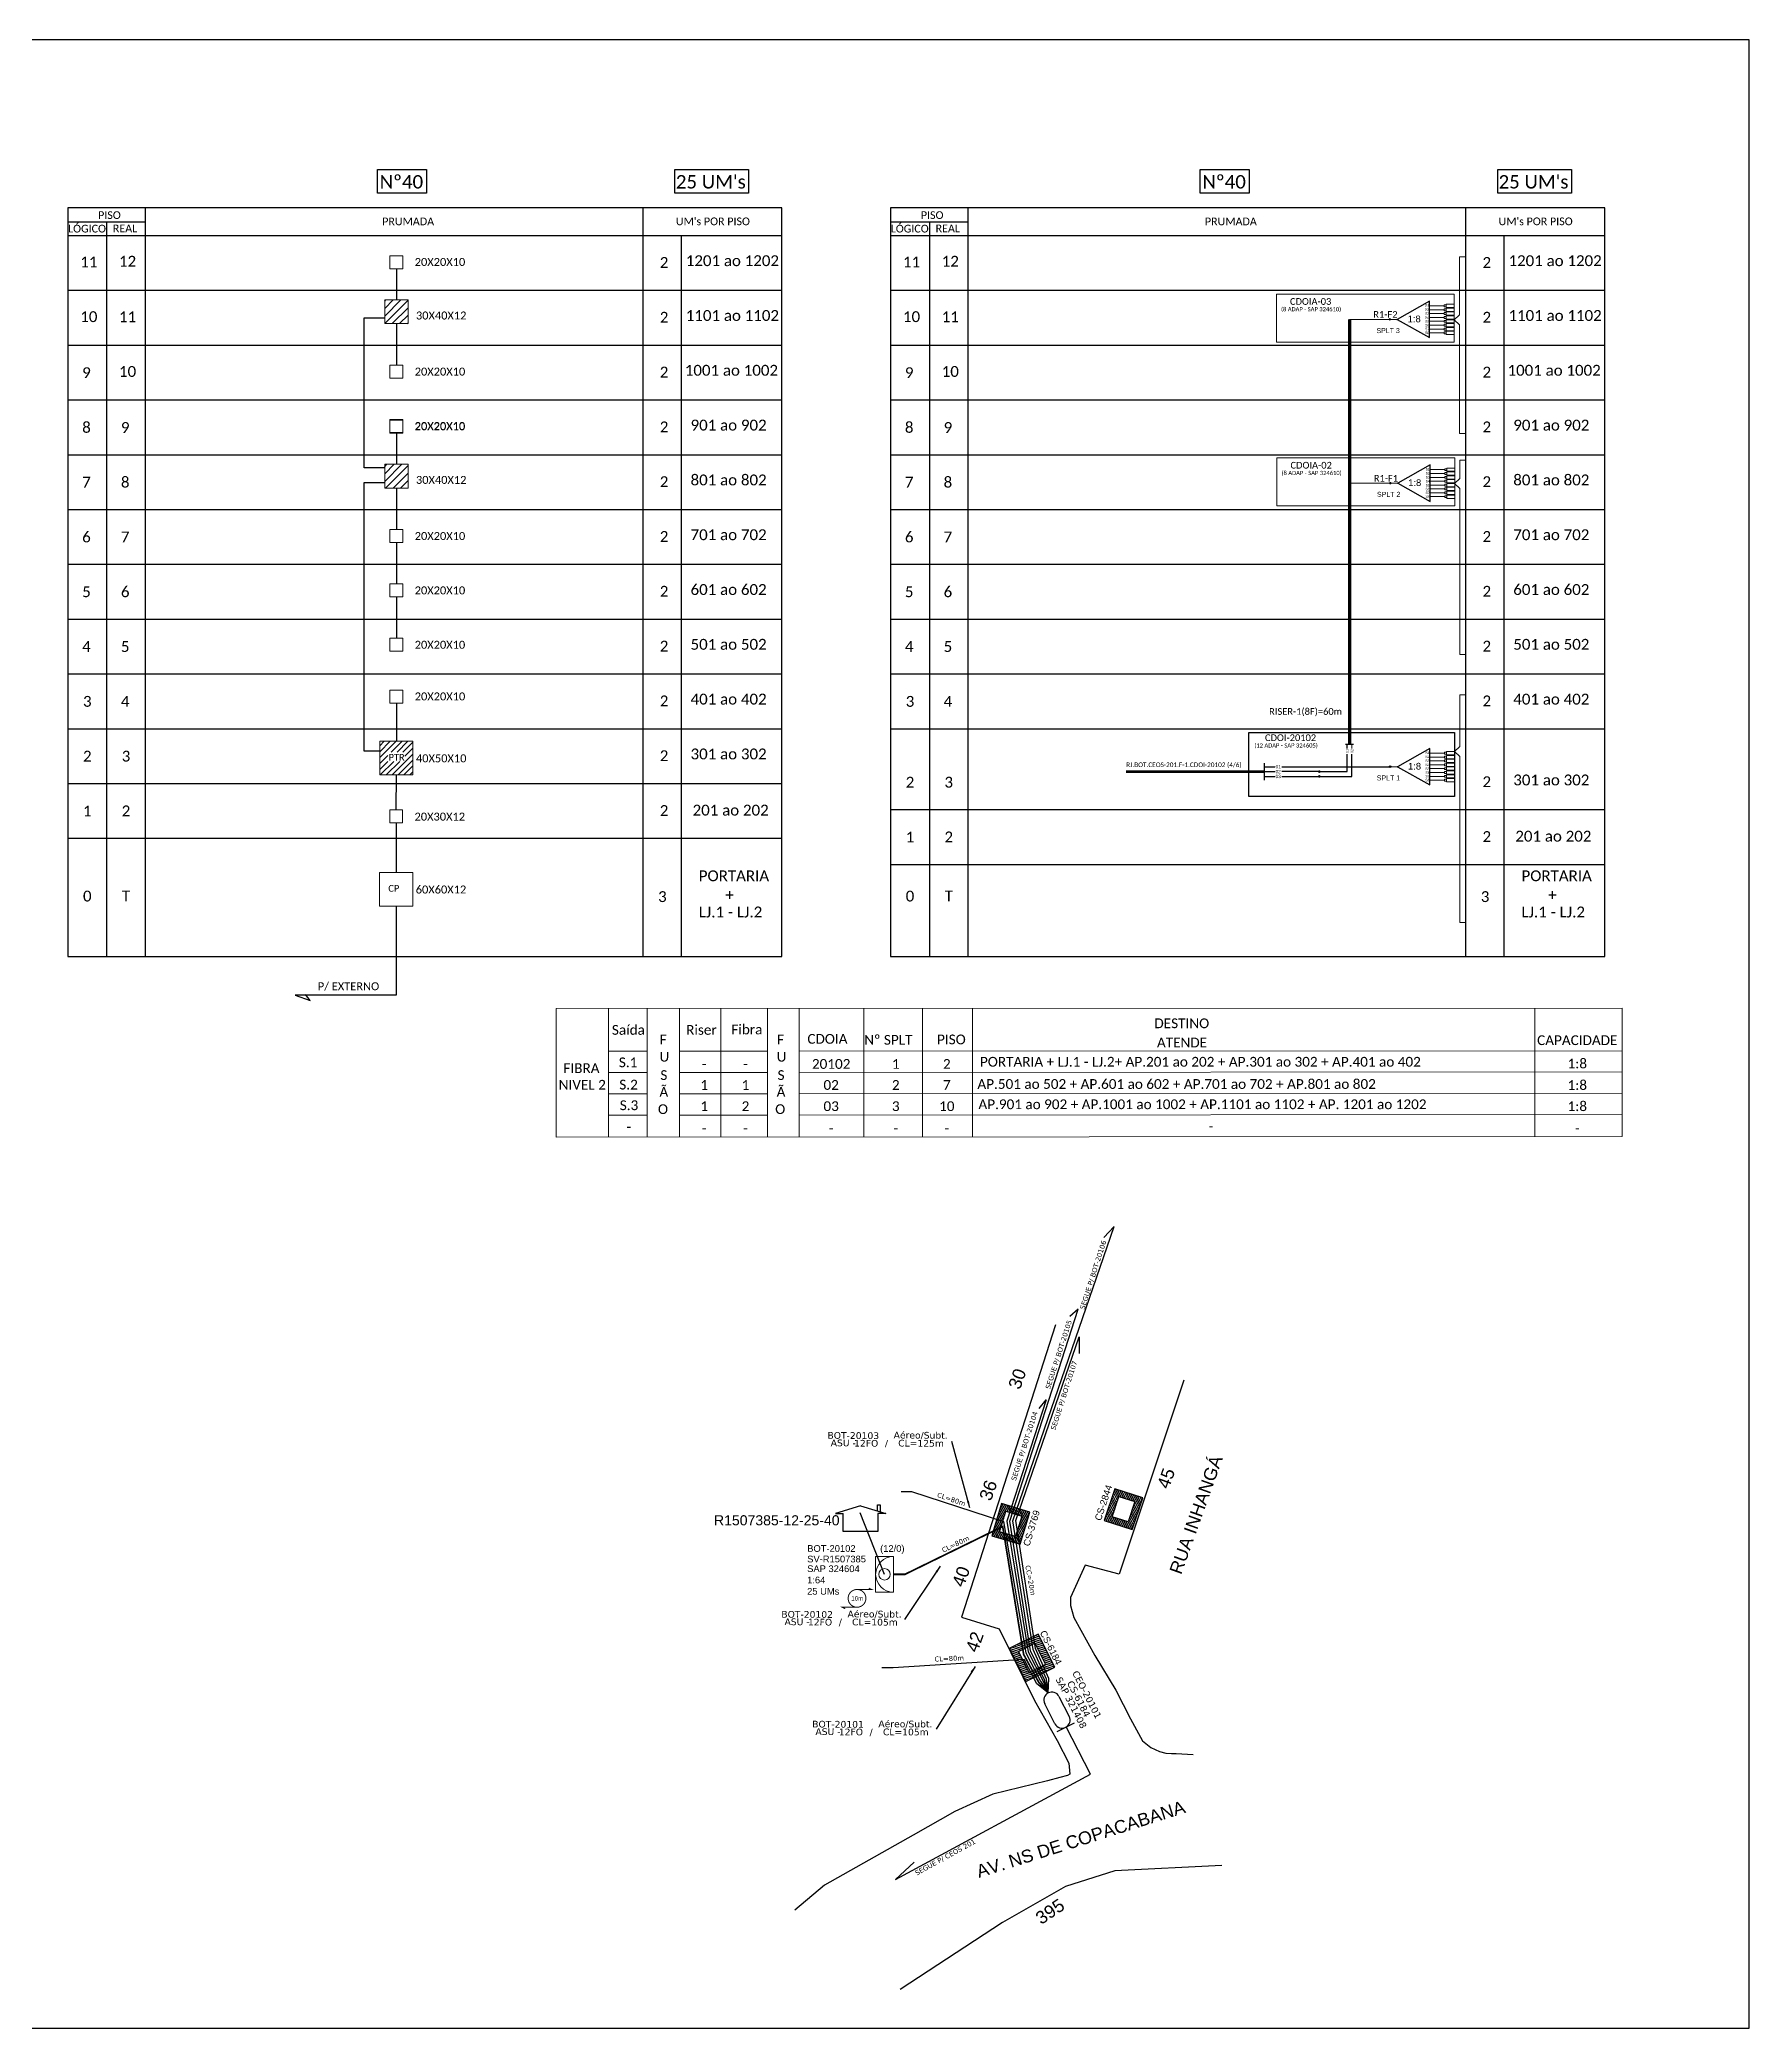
# Model space of a CAD drawing. Header units: metres. Extents: x -1286 to -445, y -500 to 94.
# Drawn here: x -956 to -445, y -500 to 94 of the extents above; entities that cross this region are included whole.
import ezdxf
from ezdxf.enums import TextEntityAlignment as Align

# ---------------------------------------------------------------- set-up
doc = ezdxf.new("R2010")
doc.units = ezdxf.units.M
for name, color, linetype, lineweight in [('(Notas)', 7, 'Continuous', 0), ("20.0-LEGENDA DOS CDO'S", 1, 'Continuous', 0), ('20.1-CDO_INTERIOR', 1, 'Continuous', 0), ('_NUMERAÇÃO_', 34, 'Continuous', 0)]:
    doc.layers.add(name, color=color, linetype=linetype, lineweight=lineweight)
for name, color, linetype in [('10.1-Caixas Subterrâneas', 5, 'Continuous'), ('20.4-CEOS', 1, 'Continuous'), ('20.5-CEO', 1, 'Continuous'), ('CAP a instalar', 1, 'Continuous'), ('DROP DE CLIENTE', 140, 'Continuous'), ('Folga', 1, 'Continuous'), ('label_cabos', 7, 'Continuous'), ('Legenda', 1, 'Continuous'), ('MUB', 252, 'Continuous'), ('surveys', 7, 'Continuous'), ('surveys legendas', 7, 'Continuous')]:
    doc.layers.add(name, color=color, linetype=linetype)
doc.layers.add('Comprimeto de lance', color=7, linetype='Continuous', true_color=0xf7f7f7)
doc.layers.add('EXTRA', color=50, linetype='Continuous', plot=False)
doc.styles.add('ARIAL', font='arial.ttf')
doc.styles.add('siredit', font='verdana.ttf')
doc.styles.add('WMF-Calibri0', font='calibri.ttf')
doc.linetypes.add('FENCELINE1', pattern='A,0.25,-0.1,[133,ltypeshp.shx,S=0.1,R=0,X=-0.1,Y=0],-0.1,1', length=1.45)
doc.dimstyles.new('CC', dxfattribs={"dimtxt": 1, "dimasz": 2, "dimexe": 0.18, "dimexo": 0.0625, "dimgap": 0.09, "dimtad": 0, "dimdec": 0, "dimrnd": 1, "dimzin": 0, "dimdsep": 46, "dimtxsty": 'siredit', "dimblk": 'NONE', "dimcen": 0, "dimse1": 1, "dimse2": 1, "dimsd1": 1, "dimsd2": 1, "dimclrt": 7, "dimadec": 0, "dimazin": 0, "dimtfac": 1, "dimtdec": 0, "dimtofl": 0, "dimtmove": 0, "dimatfit": 3, "dimfxl": 0, "dimtolj": 1, "dimtzin": 0, "dimarcsym": 0})

# ---------------------------------------------------------------- blocks, each defined once
blk = doc.blocks.new('SPLT_1-8_SC-APC')
at = {"color": 1}
blk.add_lwpolyline([(-7.37, -2.1), (-17.04, -7.55), (-7.37, -13), (-7.37, -2.1)], dxfattribs=at)
at = {"color": 3, "lineweight": 0}
for points in [[(-2.99, -3.51), (-7.37, -3.51)], [(-7.37, -4.66), (-2.99, -4.66)], [(-7.37, -5.82), (-2.99, -5.82)], [(-2.41, -3.02), (-2.41, -4)], [(-2.41, -3.02), (0, -3.02)], [(-2.41, -4), (0, -4)], [(-2.41, -4.17), (-2.41, -5.16)], [(-2.41, -4.17), (0, -4.17)], [(-2.41, -5.16), (0, -5.16)], [(-2.41, -5.32), (-2.41, -6.31)], [(-2.41, -5.32), (0, -5.32)], [(-7.37, -6.97), (-2.99, -6.97)], [(-7.37, -8.12), (-2.99, -8.12)], [(-7.37, -9.28), (-2.99, -9.28)], [(-7.37, -10.43), (-2.99, -10.43)], [(-7.37, -11.58), (-2.99, -11.58)], [(-2.41, -6.31), (0, -6.31)], [(-2.41, -6.48), (-2.41, -7.46)], [(-2.41, -6.48), (0, -6.48)], [(-2.41, -7.46), (0, -7.46)], [(-2.41, -7.63), (-2.41, -8.62)], [(-2.41, -7.63), (0, -7.63)], [(-2.41, -8.62), (0, -8.62)], [(-2.41, -8.78), (-2.41, -9.77)], [(-2.41, -8.78), (0, -8.78)], [(-2.41, -9.77), (0, -9.77)], [(-2.41, -9.94), (-2.41, -10.92)], [(-2.41, -9.94), (0, -9.94)], [(-2.41, -10.92), (0, -10.92)], [(-2.41, -11.09), (-2.41, -12.08)], [(-2.41, -11.09), (0, -11.09)], [(-2.41, -12.08), (0, -12.08)]]:
    blk.add_lwpolyline(points, dxfattribs=at)
for points in [[(-2.99, -3.22), (-2.41, -3.22), (-2.41, -3.8), (-2.99, -3.8)], [(-2.99, -4.38), (-2.41, -4.38), (-2.41, -4.95), (-2.99, -4.95)], [(-2.99, -5.53), (-2.41, -5.53), (-2.41, -6.1), (-2.99, -6.1)], [(-2.99, -6.68), (-2.41, -6.68), (-2.41, -7.26), (-2.99, -7.26)], [(-2.99, -7.84), (-2.41, -7.84), (-2.41, -8.41), (-2.99, -8.41)], [(-2.99, -8.99), (-2.41, -8.99), (-2.41, -9.56), (-2.99, -9.56)], [(-2.99, -10.14), (-2.41, -10.14), (-2.41, -10.72), (-2.99, -10.72)], [(-2.99, -11.3), (-2.41, -11.3), (-2.41, -11.87), (-2.99, -11.87)]]:
    blk.add_lwpolyline(points, close=True, dxfattribs=at)
at = {"color": 1, "lineweight": 0}
blk.add_lwpolyline([(-17.04, -7.55), (-19.26, -7.55)], dxfattribs=at)
at = {"color": 1, "style": 'ARIAL'}
for s, height, p in [('S1', 0.75, (-8.74, -3.78)), ('S2', 0.75, (-8.74, -4.97)), ('S3', 0.75, (-8.74, -6.18)), ('1:8', 2, (-13.91, -8.4)), ('S4', 0.75, (-8.74, -7.36)), ('S5', 0.75, (-8.74, -8.57)), ('S6', 0.75, (-8.74, -9.69)), ('S7', 0.75, (-8.74, -10.78)), ('S8', 0.75, (-8.74, -11.9))]:
    blk.add_text(s, height=height, dxfattribs=at).set_placement(p)
blk = doc.blocks.new('SPLITTER FUTURO')
blk.add_point((0, 0))
at = {"style": 'ARIAL', "text_generation_flag": 6, "flags": 4}
for tag, p, height in [('SPLT', (-6.22, -4.1), 1.5), ('INSTAL.', (-6.25, -6.09), 1.25)]:
    blk.add_attdef(tag, p, '', height=height, rotation=180, dxfattribs=at)
blk = doc.blocks.new('SURVEY_SURVEY')
for p, q in [((0, 0.0000254), (-0.0000251, 0.000018)), ((0, 0.0000254), (0.0000251, 0.000018)), ((0.0000169, 0.0000264), (0.0000195, 0.0000264)), ((0.0000169, 0.0000205), (0.0000169, 0.0000264)), ((0.0000195, 0.0000264), (0.0000195, 0.0000198)), ((-0.0000251, 0.000018), (-0.0000173, 0.000018)), ((-0.0000172, 0), (-0.0000172, 0.0000179)), ((0.0000172, 0), (-0.0000172, 0)), ((0.0000251, 0.000018), (0.0000172, 0.000018)), ((0.0000172, 0.000018), (0.0000172, 0))]:
    blk.add_line(p, q)
blk = doc.blocks.new('A$C07E14978')
at = {"layer": 'Folga', "color": 0, "const_width": 0.146}
blk.add_lwpolyline([(2.23, 2.92, 1.000012), (2.23, 0.28, 0.999978)], format="xyb", close=True, dxfattribs=at)
at = {"layer": 'Folga', "color": 0, "const_width": 0.137}
for points in [[(2.23, 2.92), (4.42, 2.92), (3.98, 3.13)], [(2.23, 0.28), (0.03, 0.28), (0.47, 0.06)]]:
    blk.add_lwpolyline(points, dxfattribs=at)
at = {"layer": 'Folga', "color": 0}
blk.add_text('10m', height=0.659, dxfattribs=at).set_placement((1.38, 1.27))
blk = doc.blocks.new('*X12')
at = {"color": 0, "linetype": 'Continuous'}
for p, q in [((-1.25, 0.34099), (-0.49099, 1.1)), ((-1.25, 0.517767), (-0.667767, 1.1)), ((-1.25, 0.694544), (-0.844544, 1.1)), ((-1.25, 0.87132), (-1.02132, 1.1)), ((-1.25, 1.048097), (-1.198097, 1.1)), ((-1.25, 0.164214), (-0.8035, 0.610714)), ((-1.25, -0.012563), (-0.8035, 0.433937)), ((-1.25, -0.18934), (-0.8035, 0.25716)), ((-1.25, -0.366117), (-0.8035, 0.080383)), ((-0.789214, 0.625), (-0.314214, 1.1)), ((-0.612437, 0.625), (-0.137437, 1.1)), ((-0.43566, 0.625), (0.03934, 1.1)), ((-0.258883, 0.625), (0.216117, 1.1)), ((-0.082107, 0.625), (0.392893, 1.1)), ((0.09467, 0.625), (0.56967, 1.1)), ((0.271447, 0.625), (0.746447, 1.1)), ((0.448223, 0.625), (0.923223, 1.1)), ((0.625, 0.625), (1.1, 1.1)), ((0.801777, 0.625), (1.25, 1.073223)), ((0.8035, 0.449947), (1.25, 0.896447)), ((0.8035, 0.27317), (1.25, 0.71967)), ((0.8035, 0.096393), (1.25, 0.542893)), ((0.8035, -0.080383), (1.25, 0.366117)), ((0.8035, -0.25716), (1.25, 0.18934)), ((0.8035, -0.433937), (1.25, 0.012563)), ((-1.25, -0.542893), (-0.8035, -0.096393)), ((-1.25, -0.71967), (-0.8035, -0.27317)), ((-1.25, -0.896447), (-0.8035, -0.449947)), ((-1.25, -1.073223), (-0.801777, -0.625)), ((-1.1, -1.1), (-0.625, -0.625)), ((-0.923223, -1.1), (-0.448223, -0.625)), ((-0.746447, -1.1), (-0.271447, -0.625)), ((-0.56967, -1.1), (-0.09467, -0.625)), ((-0.392893, -1.1), (0.082107, -0.625)), ((-0.216117, -1.1), (0.258883, -0.625)), ((-0.03934, -1.1), (0.43566, -0.625)), ((0.137437, -1.1), (0.612437, -0.625)), ((0.314214, -1.1), (0.789214, -0.625)), ((0.49099, -1.1), (1.25, -0.34099)), ((0.667767, -1.1), (1.25, -0.517767)), ((0.8035, -0.610714), (1.25, -0.164214)), ((0.844544, -1.1), (1.25, -0.694544)), ((1.02132, -1.1), (1.25, -0.87132)), ((1.198097, -1.1), (1.25, -1.048097))]:
    blk.add_line(p, q, dxfattribs=at)
blk = doc.blocks.new('MANHOLE_MQ')
at = {"color": 0, "linetype": 'Continuous'}
for p, q in [((0.00000623, 0.00000569), (-0.00000627, 0.00000569)), ((-0.00000627, 0.00000569), (-0.00000627, -0.00000531)), ((-0.00000404, 0.00000331), (0.00000399, 0.00000331)), ((-0.00000404, -0.00000294), (-0.00000404, 0.00000331)), ((0.00000399, 0.00000331), (0.00000399, -0.00000294)), ((0.00000623, -0.00000531), (0.00000623, 0.00000569)), ((-0.00000627, -0.00000531), (0.00000623, -0.00000531)), ((0.00000399, -0.00000294), (-0.00000404, -0.00000294)), ((0.00000399, -0.00000294), (0.00000399, -0.00000294))]:
    blk.add_line(p, q, dxfattribs=at)
at = {"color": 0, "linetype": 'Continuous', "xscale": 5e-06, "yscale": 5e-06, "zscale": 1e-05}
blk.add_blockref('*X12', (-0.00000002, 0.00000019), dxfattribs=at)
blk = doc.blocks.new('LEGENDA DOS CABOS')
at = {"layer": 'EXTRA', "color": 0, "style": 'siredit'}
for tag, p in [('ID', (4.6, 0.97)), ('XX', (9.03, 0.97))]:
    blk.add_attdef(tag, text='', height=0.48, rotation=359.69, dxfattribs=at).set_placement(p, align=Align.MIDDLE_CENTER)
at = {"layer": 'Legenda', "color": 0, "style": 'siredit'}
for tag, p in [('TIPO_CABO', (1.31, 0)), ('CABO', (4.69, -0.05)), ('/', (6.81, -0.05)), ('METROS', (10.03, -0.05))]:
    blk.add_attdef(tag, text='', height=0.8, rotation=359.69, dxfattribs=at).set_placement(p, align=Align.MIDDLE_CENTER)
blk = doc.blocks.new('_None')

msp = doc.modelspace()

# ---------------------------------------------------------------- hatches: boundary and pattern name
h = msp.add_hatch()
h.set_pattern_fill('LINE', color=1, scale=0.5, angle=45)
h.paths.add_polyline_path([(-845.7, -32.63), (-852.7, -32.63), (-852.7, -39.73), (-845.7, -39.73)])
h.paths.add_polyline_path([(-845.7, 16.48), (-852.7, 16.48), (-852.7, 9.39), (-845.7, 9.39)])
at = {"lineweight": 0}
h = msp.add_hatch(color=3, dxfattribs=at)
h.dxf.hatch_style = 1
edge = h.paths.add_edge_path()
edge.add_arc((-552.43, 10.67), 0.242, 0, 360)
h = msp.add_hatch(color=3, dxfattribs=at)
h.dxf.hatch_style = 1
edge = h.paths.add_edge_path()
edge.add_arc((-552.28, -38.26), 0.242, 0, 360)
h = msp.add_hatch()
h.set_pattern_fill('ANSI31', color=1, scale=10, style=0)
h.set_pattern_definition([(45, (-1467.6277, -510.9901), (-0.8838835, 0.8838835), [])])
h.paths.add_polyline_path([(-854.15, -125.41), (-844.25, -125.41), (-844.25, -115.37), (-854.15, -115.37)])
h.paths.add_polyline_path([(-851.73, -121.37), (-846.68, -121.37), (-846.68, -118.65), (-851.73, -118.64)], flags=16)
h = msp.add_hatch(color=3)
h.dxf.hatch_style = 1
edge = h.paths.add_edge_path()
edge.add_arc((-573.48, -124.41), 0.256, 0, 360)
h = msp.add_hatch(color=3)
h.dxf.hatch_style = 1
edge = h.paths.add_edge_path()
edge.add_arc((-552.33, -122.95), 0.256, 0, 360)
h = msp.add_hatch(color=3)
h.dxf.hatch_style = 1
edge = h.paths.add_edge_path()
edge.add_arc((-573.48, -125.87), 0.256, 0, 360)

# ---------------------------------------------------------------- linework, layer by layer
at = {"layer": '(Notas)', "lineweight": 0}
for p, q in [((-785.83, -233.59), (-785.83, -195.22)), ((-774.3, -233.59), (-774.3, -195.22)), ((-764.66, -233.59), (-764.66, -195.22)), ((-752.32, -233.59), (-752.32, -195.22)), ((-738.29, -233.59), (-738.29, -195.22)), ((-728.83, -233.59), (-728.83, -195.22)), ((-709.52, -233.59), (-709.52, -195.22)), ((-692.04, -233.59), (-692.04, -195.22)), ((-677.13, -233.59), (-677.13, -195.22)), ((-509.07, -233.46), (-509.07, -195.09))]:
    msp.add_line(p, q, dxfattribs=at)
msp.add_lwpolyline([(-483.07, -195.09), (-483.07, -233.46)], dxfattribs=at)
at = {"color": 5, "lineweight": 0}
for p, q in [((-552.43, 10.67), (-564.46, 10.67)), ((-552.28, -38.26), (-564.3, -38.26))]:
    msp.add_line(p, q, dxfattribs=at)
at = {"color": 1}
msp.add_line((-589.95, -121.88), (-589.95, -127.02), dxfattribs=at)
msp.add_lwpolyline([(-1286.07, -499.81), (-445.07, -499.81), (-445.07, 94.19), (-1286.07, 94.19)], close=True)
at = {"color": 7}
for points in [[(-854.89, 55.44), (-840.21, 55.44), (-840.21, 48.4), (-854.89, 48.4)], [(-765.98, 55.44), (-743.98, 55.44), (-743.98, 48.4), (-765.98, 48.4)], [(-609.12, 55.44), (-594.44, 55.44), (-594.44, 48.4), (-609.12, 48.4)], [(-520.21, 55.44), (-498.21, 55.44), (-498.21, 48.4), (-520.21, 48.4)]]:
    msp.add_lwpolyline(points, close=True, dxfattribs=at)
at = {"color": 0}
for points in [[(-734.01, 43.96), (-947.32, 43.96)], [(-488.24, 43.96), (-701.55, 43.96)], [(-947.32, 39.85), (-924.18, 39.85)], [(-947.32, 35.74), (-734.01, 35.74)], [(-701.55, 39.85), (-678.41, 39.85)], [(-701.55, 35.74), (-488.24, 35.74)]]:
    msp.add_lwpolyline(points, dxfattribs=at)
for points in [[(-947.32, 43.96), (-947.32, 35.74)], [(-924.18, 35.74), (-924.18, 43.96)], [(-775.6, 43.96), (-775.6, 35.74)], [(-734.01, 35.74), (-734.01, 43.96)], [(-701.55, 43.96), (-701.55, 35.74)], [(-678.41, 35.74), (-678.41, 43.96)], [(-529.83, 43.96), (-529.83, 35.74)], [(-488.24, 35.74), (-488.24, 43.96)], [(-947.32, 35.74), (-734.01, 35.74)], [(-947.32, 35.74), (-734.01, 35.74)], [(-947.32, 35.74), (-947.32, -179.65), (-734.01, -179.65), (-734.01, 35.74)], [(-935.75, 39.85), (-935.75, 35.74)], [(-935.75, 35.74), (-935.75, -179.65)], [(-924.18, -179.65), (-924.18, 35.74)], [(-775.6, 35.74), (-775.6, -179.65)], [(-764.03, -179.65), (-764.03, 35.74)], [(-701.55, 35.74), (-488.24, 35.74)], [(-701.55, 35.74), (-488.24, 35.74)], [(-701.55, 35.74), (-701.55, -179.65), (-488.24, -179.65), (-488.24, 35.74)], [(-689.98, 39.85), (-689.98, 35.74)], [(-689.98, 35.74), (-689.98, -179.65)], [(-678.41, -179.65), (-678.41, 35.74)], [(-529.83, 35.74), (-529.83, -179.65)], [(-518.26, -179.65), (-518.26, 35.74)], [(-947.32, 19.37), (-734.01, 19.37)], [(-701.55, 19.37), (-488.24, 19.37)], [(-947.32, 3), (-734.01, 3)], [(-701.55, 3), (-488.24, 3)], [(-947.32, -13.38), (-734.01, -13.38)], [(-701.55, -13.38), (-488.24, -13.38)], [(-947.32, -29.75), (-734.01, -29.75)], [(-701.55, -29.75), (-488.24, -29.75)], [(-947.32, -46.12), (-734.01, -46.12)], [(-701.55, -46.12), (-488.24, -46.12)], [(-947.32, -62.49), (-734.01, -62.49)], [(-701.55, -62.49), (-488.24, -62.49)], [(-947.32, -78.86), (-734.01, -78.86)], [(-701.55, -78.86), (-488.24, -78.86)], [(-947.32, -95.23), (-734.01, -95.23)], [(-701.55, -95.23), (-488.24, -95.23)], [(-947.32, -111.61), (-734.01, -111.61)], [(-701.55, -111.61), (-488.24, -111.61)], [(-947.32, -127.98), (-734.01, -127.98)], [(-701.55, -135.75), (-488.24, -135.75)], [(-947.32, -144.35), (-734.01, -144.35)], [(-701.55, -152.13), (-488.24, -152.13)]]:
    msp.add_lwpolyline(points)
at = {"lineweight": 0}
for points in [[(-847.29, 29.69), (-851.12, 29.69), (-851.12, 25.81), (-847.29, 25.81)], [(-847.29, -2.97), (-851.12, -2.97), (-851.12, -6.86), (-847.29, -6.86)], [(-847.29, -19.21), (-851.12, -19.21), (-851.12, -23.1), (-847.29, -23.1)], [(-847.29, -19.42), (-851.12, -19.42), (-851.12, -23.31), (-847.29, -23.31)], [(-847.29, -52.09), (-851.12, -52.09), (-851.12, -55.97), (-847.29, -55.97)], [(-847.29, -68.33), (-851.12, -68.33), (-851.12, -72.21), (-847.29, -72.21)], [(-847.29, -84.57), (-851.13, -84.57), (-851.13, -88.45), (-847.29, -88.45)], [(-847.29, -100.08), (-851.12, -100.08), (-851.12, -103.97), (-847.29, -103.97)], [(-847.35, -135.86), (-851.18, -135.86), (-851.18, -139.75), (-847.35, -139.75)], [(-844.31, -154.54), (-854.21, -154.54), (-854.21, -164.59), (-844.31, -164.59)]]:
    msp.add_lwpolyline(points, close=True, dxfattribs=at)
at = {"color": 3}
for points in [[(-849.2, 25.81), (-849.2, 16.48)], [(-852.7, -33.7), (-858.79, -33.7), (-858.79, 11.09), (-852.7, 11.12)], [(-849.2, 9.39), (-849.2, -2.97)], [(-849.2, -23.31), (-849.2, -32.63)], [(-854.15, -118.34), (-858.78, -118.34), (-858.78, -38.02), (-852.7, -38.02)], [(-849.2, -39.73), (-849.2, -52.09)], [(-849.2, -55.97), (-849.2, -68.33)], [(-849.21, -72.21), (-849.21, -84.57)], [(-849.2, -103.97), (-849.2, -115.37)], [(-589.95, -122.95), (-586.79, -122.95)], [(-584.72, -122.95), (-573.48, -122.95), (-552.33, -122.95)], [(-849.3, -135.86), (-849.2, -125.41)], [(-849.27, -139.75), (-849.26, -154.54)]]:
    msp.add_lwpolyline(points, dxfattribs=at)
at = {"color": 3, "lineweight": 0}
for points in [[(-530.01, -23.45), (-531.66, -23.45), (-531.66, 9.06), (-533.23, 10.56), (-531.66, 12.07), (-531.66, 29.38), (-530.01, 29.38)], [(-529.85, -89.46), (-531.5, -89.46), (-531.5, -39.87), (-533.07, -38.36), (-531.5, -36.85), (-531.48, -31.43), (-529.83, -31.43)], [(-529.85, -169.49), (-531.5, -169.49), (-531.5, -119.89), (-533.07, -118.38), (-531.5, -116.88), (-531.48, -101.53), (-529.83, -101.53)]]:
    msp.add_lwpolyline(points, dxfattribs=at)
at = {"color": 1, "lineweight": 0}
for points in [[(-586.3, 18.21), (-533.17, 18.21), (-533.17, 3.9), (-586.3, 3.9)], [(-845.7, 16.48), (-852.7, 16.48), (-852.7, 9.39), (-845.7, 9.39)], [(-845.7, -32.63), (-852.7, -32.63), (-852.7, -39.73), (-845.7, -39.73)], [(-586.15, -30.71), (-533.02, -30.71), (-533.02, -45.03), (-586.15, -45.03)], [(-844.25, -115.37), (-854.15, -115.37), (-854.15, -125.41), (-844.25, -125.41)]]:
    msp.add_lwpolyline(points, close=True, dxfattribs=at)
at = {"color": 5, "const_width": 1}
msp.add_lwpolyline([(-564.46, 10.67), (-564.46, -116.24)], dxfattribs=at)
at = {"color": 1}
msp.add_lwpolyline([(-594.59, -112.7), (-533.07, -112.7), (-533.07, -131.82), (-594.59, -131.82)], close=True, dxfattribs=at)
at = {"color": 5}
for points in [[(-565.7, -116.24), (-563.24, -116.24)], [(-573.22, -124.41), (-565.22, -124.42), (-565.22, -119.2)], [(-573.22, -125.88), (-563.77, -125.88), (-563.77, -119.2)]]:
    msp.add_lwpolyline(points, dxfattribs=at)
at = {"color": 5, "lineweight": 0}
for points in [[(-565.23, -116.24), (-565.23, -117.56)], [(-565.22, -116.24), (-565.22, -117.53)], [(-563.77, -116.24), (-563.77, -117.53)]]:
    msp.add_lwpolyline(points, dxfattribs=at)
at = {"color": 1}
msp.add_lwpolyline([(-631.29, -124.45, 0.8, 0.8, 0), (-589.95, -124.45, 0.8, 0.8, 0)], format="xyseb", dxfattribs=at)
at = {"color": 2}
for points in [[(-589.95, -124.41), (-586.79, -124.41)], [(-573.33, -124.41), (-584.72, -124.41)]]:
    msp.add_lwpolyline(points, dxfattribs=at)
at = {"color": 7}
for points in [[(-589.95, -125.87), (-586.79, -125.87)], [(-584.72, -125.87), (-573.22, -125.87)]]:
    msp.add_lwpolyline(points, dxfattribs=at)
at = {"color": 1}
for points in [[(-849.26, -164.59), (-849.26, -191.21), (-879.4, -191.21)], [(-879.4, -191.21), (-874.98, -192.81)], [(-874.98, -192.81), (-876.39, -190.98)]]:
    msp.add_lwpolyline(points, dxfattribs=at)
at = {"color": 3, "lineweight": 0}
for centre in [(-552.43, 10.67), (-552.28, -38.26)]:
    msp.add_circle(centre, 0.242, dxfattribs=at)
at = {"color": 3}
for centre in [(-573.48, -124.41), (-552.33, -122.95), (-573.48, -125.87)]:
    msp.add_circle(centre, 0.256, dxfattribs=at)
at = {"layer": '20.1-CDO_INTERIOR', "color": 1, "lineweight": 18}
msp.add_lwpolyline([(-706.03, -369.54), (-706.03, -358.91), (-700.72, -358.91), (-700.71, -369.53)], close=True, dxfattribs=at)
msp.add_circle((-703.37, -364.22), 1.7, dxfattribs=at)
msp.add_arc((-700.72, -364.22), 5.31, 90.02759, 270.02759, dxfattribs=at)
at = {"layer": '20.5-CEO', "color": 5}
for p, q in [((-652.46, -408.84), (-655.52, -402.86)), ((-651.26, -400.68), (-648.2, -406.66))]:
    msp.add_line(p, q, dxfattribs=at)
msp.add_lwpolyline([(-651.81, -411.19), (-646.67, -408.56)], dxfattribs=at)
for centre, start, end in [((-653.39, -401.77), 27.1213, 207.1213), ((-650.33, -407.75), 207.1213, 27.1213)]:
    msp.add_arc(centre, 2.39, start, end, dxfattribs=at)
at = {"layer": '_NUMERAÇÃO_', "color": 0, "lineweight": 0}
for p, q in [((-483.07, -195.09), (-801.47, -195.22)), ((-801.47, -195.22), (-801.47, -233.59)), ((-483.07, -207.81), (-728.83, -207.94)), ((-774.3, -207.94), (-785.83, -207.94)), ((-738.29, -207.94), (-764.66, -207.94)), ((-774.3, -214.27), (-785.83, -214.27)), ((-738.29, -214.27), (-764.66, -214.27)), ((-483.07, -214.14), (-728.83, -214.27)), ((-774.3, -220.68), (-785.83, -220.68)), ((-738.29, -220.68), (-764.66, -220.68)), ((-483.07, -220.55), (-728.83, -220.68)), ((-774.3, -227.02), (-785.83, -227.02)), ((-738.29, -227.02), (-764.66, -227.02)), ((-483.07, -226.88), (-728.83, -227.02)), ((-483.07, -233.46), (-801.47, -233.59))]:
    msp.add_line(p, q, dxfattribs=at)
at = {"layer": 'CAP a instalar', "color": 7, "linetype": 'FENCELINE1', "ltscale": 5}
for points in [[(-654.49, -399.64), (-655.01, -395.49), (-659.02, -386.7), (-665.05, -348.22), (-634.74, -260.29), (-637.85, -263.55)], [(-654.49, -399.64), (-655.56, -395.74), (-659.75, -387.03), (-665.99, -348.34), (-645.53, -285.03), (-648.02, -287.21)], [(-654.49, -399.64), (-654.3, -395.33), (-658.28, -386.39), (-664.2, -348.18), (-645.27, -293.25), (-645.28, -298.25)], [(-657.23, -314.63), (-655.05, -312.13), (-666.89, -348.37), (-660.45, -387.32), (-656.02, -396.15), (-654.49, -399.64)], [(-698.36, -339.52), (-695.33, -339.51), (-667.85, -348.46), (-661.16, -387.67), (-656.75, -396.16), (-654.49, -399.64)], [(-654.49, -399.64), (-657.89, -396.97), (-661.69, -389.64), (-700.77, -392.1), (-704.16, -392.1)], [(-694.52, -450.18), (-700.09, -455.42), (-641.85, -423.88), (-649.07, -409.79)]]:
    msp.add_lwpolyline(points, dxfattribs=at)
at = {"layer": 'CAP a instalar', "color": 1, "linetype": 'FENCELINE1', "ltscale": 5, "const_width": 0.508}
msp.add_lwpolyline([(-654.49, -399.64), (-657.31, -396.48), (-661.83, -388.11), (-668.08, -349.93), (-697.28, -364.22), (-700.72, -364.22)], dxfattribs=at)
at = {"layer": 'DROP DE CLIENTE'}
msp.add_lwpolyline([(-703.37, -364.22), (-710.67, -345.89)], dxfattribs=at)
at = {"layer": 'MUB', "color": 4}
for points in [[(-652.29, -289.68), (-680.38, -377.04)], [(-613.93, -306.18), (-633.25, -364.13), (-643.42, -361.46), (-647.86, -371.09), (-647.86, -373.49), (-646.79, -377.14), (-640.59, -388.43), (-634.29, -398.81), (-629.91, -407.38), (-626.34, -413.91), (-623.86, -415.92), (-621.24, -417.15), (-619.38, -417.61), (-617.64, -417.71), (-616.24, -417.76), (-611.16, -418.02)], [(-680.38, -377.04), (-669.13, -380.48), (-658.62, -401.94), (-651.81, -413.85), (-648.29, -420.58), (-648.01, -423.87), (-648.7, -424.33), (-650.99, -424.92), (-654.74, -425.89), (-670.98, -429.87), (-682.36, -435.04)], [(-682.36, -435.04), (-694.83, -442.09)], [(-694.83, -442.09), (-721.33, -457.05), (-730.17, -464.49)], [(-602.57, -451.23), (-634.57, -452.82), (-649.36, -457.49), (-668.18, -468.2), (-698.68, -488.27)]]:
    msp.add_lwpolyline(points, dxfattribs=at)

# ---------------------------------------------------------------- block references
at = {"color": 3, "lineweight": 0}
for p in [(-533.17, 18.21), (-533.02, -30.71), (-533.07, -115.41)]:
    msp.add_blockref('SPLT_1-8_SC-APC', p, dxfattribs=at)
at = {"lineweight": 0}
ref = msp.add_blockref('SPLITTER FUTURO', (-550.21, 10.67), dxfattribs=at)
ref.add_attrib('SPLT', 'SPLT 3', (-556.43, 6.57), dxfattribs={"height": 1.5, "rotation": 180, "style": 'ARIAL', "text_generation_flag": 6})
at = {"color": 1, "lineweight": 0}
ref = msp.add_blockref('SPLITTER FUTURO', (-550.05, -38.26), dxfattribs=at)
ref.add_attrib('SPLT', 'SPLT 2', (-556.28, -42.35), dxfattribs={"height": 1.5, "rotation": 180, "style": 'ARIAL', "text_generation_flag": 6})
ref = msp.add_blockref('SPLITTER FUTURO', (-550.11, -122.95), dxfattribs=at)
ref.add_attrib('SPLT', 'SPLT 1', (-556.33, -127.05), dxfattribs={"height": 1.5, "rotation": 180, "style": 'ARIAL', "text_generation_flag": 6})
at = {"layer": '10.1-Caixas Subterrâneas', "color": 30}
for p, xscale, yscale, zscale, rotation in [((-665.82, -349.13), 799468.8857778958, 799468.8857778956, 799468.8857778956, 253.2120321409521), ((-632.15, -344.72), 799468.8857778957, 799468.8857778955, 799468.8857778956, 251.8224929878273), ((-659.19, -389.08), 879415.7743556856, 879415.7743556852, 879415.7743556852, 116.5739689732745)]:
    msp.add_blockref('MANHOLE_MQ', p, dxfattribs=dict(at, xscale=xscale, yscale=yscale, zscale=zscale, rotation=rotation))
at = {"layer": 'Folga', "xscale": 2.006958307478562, "yscale": 2.006958307478562, "zscale": 2.006958307478562}
msp.add_blockref('A$C07E14978', (-716.07, -374.6), dxfattribs=at)
at = {"layer": 'label_cabos', "color": 0, "lineweight": 0}
ref = msp.add_blockref('LEGENDA DOS CABOS', (-721.19, -326.01), dxfattribs=dict(at, xscale=2, yscale=2, zscale=2))
ref.add_attrib('ID', 'BOT-20103', dxfattribs={"color": 0, "height": 2, "rotation": 359.69001, "style": 'siredit'}).set_placement((-712.71, -322.75), align=Align.MIDDLE_CENTER)
ref.add_attrib('CABO', '12FO', dxfattribs={"color": 0, "height": 2, "rotation": 359.69001, "style": 'siredit'}).set_placement((-708.86, -325.06), align=Align.MIDDLE_CENTER)
ref.add_attrib('METROS', 'CL=125m', dxfattribs={"color": 0, "height": 2, "rotation": 359.69001, "style": 'siredit'}).set_placement((-692.47, -325.06), align=Align.MIDDLE_CENTER)
ref.add_attrib('XX', 'Aéreo/Subt.', dxfattribs={"color": 0, "height": 2, "rotation": 359.69001, "style": 'siredit'}).set_placement((-692.58, -322.66), align=Align.MIDDLE_CENTER)
ref.add_attrib('/', '/', dxfattribs={"color": 0, "height": 2, "rotation": 359.69001, "style": 'siredit'}).set_placement((-702.81, -325.06), align=Align.MIDDLE_CENTER)
ref.add_attrib('TIPO_CABO', 'ASU -', dxfattribs={"color": 0, "height": 2, "rotation": 359.69001, "style": 'siredit'}).set_placement((-715.71, -324.96), align=Align.MIDDLE_CENTER)
ref = msp.add_blockref('LEGENDA DOS CABOS', (-734.98, -379.44), dxfattribs=dict(at, xscale=2, yscale=2, zscale=2))
ref.add_attrib('ID', 'BOT-20102', dxfattribs={"color": 0, "height": 2, "rotation": 359.69001, "style": 'siredit'}).set_placement((-726.5, -376.18), align=Align.MIDDLE_CENTER)
ref.add_attrib('CABO', '12FO', dxfattribs={"color": 0, "height": 2, "rotation": 359.69001, "style": 'siredit'}).set_placement((-722.65, -378.49), align=Align.MIDDLE_CENTER)
ref.add_attrib('METROS', 'CL=105m', dxfattribs={"color": 0, "height": 2, "rotation": 359.69001, "style": 'siredit'}).set_placement((-706.26, -378.49), align=Align.MIDDLE_CENTER)
ref.add_attrib('XX', 'Aéreo/Subt.', dxfattribs={"color": 0, "height": 2, "rotation": 359.69001, "style": 'siredit'}).set_placement((-706.36, -376.09), align=Align.MIDDLE_CENTER)
ref.add_attrib('/', '/', dxfattribs={"color": 0, "height": 2, "rotation": 359.69001, "style": 'siredit'}).set_placement((-716.59, -378.49), align=Align.MIDDLE_CENTER)
ref.add_attrib('TIPO_CABO', 'ASU -', dxfattribs={"color": 0, "height": 2, "rotation": 359.69001, "style": 'siredit'}).set_placement((-729.5, -378.4), align=Align.MIDDLE_CENTER)
ref = msp.add_blockref('LEGENDA DOS CABOS', (-725.75, -412.26), dxfattribs=dict(at, xscale=2, yscale=2, zscale=2))
ref.add_attrib('ID', 'BOT-20101', dxfattribs={"color": 0, "height": 2, "rotation": 359.69001, "style": 'siredit'}).set_placement((-717.27, -409), align=Align.MIDDLE_CENTER)
ref.add_attrib('CABO', '12FO', dxfattribs={"color": 0, "height": 2, "rotation": 359.69001, "style": 'siredit'}).set_placement((-713.42, -411.31), align=Align.MIDDLE_CENTER)
ref.add_attrib('METROS', 'CL=105m', dxfattribs={"color": 0, "height": 2, "rotation": 359.69001, "style": 'siredit'}).set_placement((-697.03, -411.31), align=Align.MIDDLE_CENTER)
ref.add_attrib('XX', 'Aéreo/Subt.', dxfattribs={"color": 0, "height": 2, "rotation": 359.69001, "style": 'siredit'}).set_placement((-697.14, -408.92), align=Align.MIDDLE_CENTER)
ref.add_attrib('/', '/', dxfattribs={"color": 0, "height": 2, "rotation": 359.69001, "style": 'siredit'}).set_placement((-707.37, -411.31), align=Align.MIDDLE_CENTER)
ref.add_attrib('TIPO_CABO', 'ASU -', dxfattribs={"color": 0, "height": 2, "rotation": 359.69001, "style": 'siredit'}).set_placement((-720.27, -411.22), align=Align.MIDDLE_CENTER)
at = {"layer": 'surveys', "color": 151, "xscale": 299999.7073787104, "yscale": 299999.7073787104, "zscale": 299999.7073787104}
msp.add_blockref('SURVEY_SURVEY', (-710.54, -351.42), dxfattribs=at)

# ---------------------------------------------------------------- texts
at = {"color": 7, "style": 'WMF-Calibri0'}
for s, height, p in [('Nº40', 4, (-854.19, 49.76)), ("25 UM's", 4, (-765.71, 49.76)), ('Nº40', 4, (-608.42, 49.76)), ("25 UM's", 4, (-519.94, 49.76)), ('1201 ao 1202', 3.24, (-762.75, 26.58)), ('1201 ao 1202', 3.24, (-516.98, 26.58)), ('20X20X10', 2.373, (-843.72, 26.63)), ('30X40X12', 2.373, (-843.36, 10.64)), ('1101 ao 1102', 3.24, (-762.75, 10.21)), ('1101 ao 1102', 3.24, (-516.98, 10.21)), ('20X20X10', 2.373, (-843.72, -6.12)), ('1001 ao 1002', 3.24, (-763.04, -6.16)), ('1001 ao 1002', 3.24, (-517.27, -6.16)), ('20X20X10', 2.373, (-843.73, -22.36)), ('20X20X10', 2.373, (-843.72, -22.49)), ('901 ao 902', 3.24, (-761.32, -22.54)), ('901 ao 902', 3.24, (-515.55, -22.54)), ('801 ao 802', 3.24, (-761.32, -38.91)), ('801 ao 802', 3.24, (-515.55, -38.91)), ('30X40X12', 2.373, (-843.36, -38.47)), ('20X20X10', 2.373, (-843.72, -55.23)), ('701 ao 702', 3.24, (-761.32, -55.28)), ('701 ao 702', 3.24, (-515.55, -55.28)), ('20X20X10', 2.373, (-843.73, -71.47)), ('601 ao 602', 3.24, (-761.32, -71.65)), ('601 ao 602', 3.24, (-515.55, -71.65)), ('20X20X10', 2.373, (-843.73, -87.72)), ('501 ao 502', 3.24, (-761.32, -88.02)), ('501 ao 502', 3.24, (-515.55, -88.02)), ('20X20X10', 2.373, (-843.72, -103.15)), ('401 ao 402', 3.24, (-761.32, -104.39)), ('401 ao 402', 3.24, (-515.55, -104.39)), ('301 ao 302', 3.24, (-761.32, -120.77)), ('PTR', 2, (-851.56, -121.12)), ('40X50X10', 2.373, (-843.36, -121.65)), ('301 ao 302', 3.24, (-515.55, -128.54)), ('201 ao 202', 3.24, (-760.71, -137.55)), ('20X30X12', 2.373, (-843.78, -139.06)), ('201 ao 202', 3.24, (-514.94, -145.33)), ('PORTARIA', 3.24, (-758.87, -157.17)), ('PORTARIA', 3.24, (-513.1, -157.17)), ('CP', 2, (-851.62, -160.3)), ('60X60X12', 2.373, (-843.42, -160.83)), ('LJ.1 - LJ.2', 3.24, (-758.87, -167.98)), ('LJ.1 - LJ.2', 3.24, (-513.1, -167.98)), ('P/ EXTERNO', 2.373, (-872.68, -189.73))]:
    msp.add_text(s, height=height, dxfattribs=at).set_placement(p)
at = {"color": 0, "style": 'WMF-Calibri0'}
for s, p in [('     PISO', (-942.36, 40.66)), ('     PISO', (-696.59, 40.66)), ('  LÓGICO', (-948.91, 36.63)), ('    REAL', (-937.15, 36.69)), ('PRUMADA', (-853.45, 38.78)), ("UM's POR PISO", (-765.71, 38.8)), ('  LÓGICO', (-703.14, 36.63)), ('    REAL', (-691.37, 36.69)), ('PRUMADA', (-607.68, 38.78)), ("UM's POR PISO", (-519.94, 38.8))]:
    msp.add_text(s, height=2.3, dxfattribs=at).set_placement(p)
at = {"color": 7, "style": 'WMF-Calibri0'}
for s, p in [('11', (-941.07, 27.82)), ('12', (-929.5, 28.04)), ('11', (-695.3, 27.82)), ('12', (-683.73, 28.04)), ('10', (-941.07, 11.48)), ('11', (-929.5, 11.45)), ('10', (-695.3, 11.48)), ('11', (-683.73, 11.45)), ('10', (-929.5, -4.89)), ('10', (-683.73, -4.89))]:
    msp.add_text(s, height=3.24, dxfattribs=at).set_placement(p, align=Align.MIDDLE_CENTER)
at = {"color": 1, "lineweight": 0, "style": 'WMF-Calibri0'}
for p in [(-575.95, 13.09), (-575.8, -35.83)]:
    msp.add_text('(8 ADAP - SAP 324610)', height=1.25, dxfattribs=at).set_placement(p, align=Align.CENTER)
for s, p in [('CDOIA-03', (-582.26, 15.02)), ('CDOIA-02', (-582.1, -33.9))]:
    msp.add_text(s, height=2, dxfattribs=at).set_placement(p)
at = {"color": 5, "lineweight": 0, "style": 'WMF-Calibri0'}
for s, p in [('R1-F2', (-557.37, 11.14)), ('R1-F1', (-557.21, -37.78))]:
    msp.add_text(s, height=2, dxfattribs=at).set_placement(p)
at = {"color": 5, "style": 'WMF-Calibri0'}
msp.add_text('RISER-1(8F)=60m', height=2, dxfattribs=at).set_placement((-588.48, -107.46))
at = {"color": 1, "style": 'WMF-Calibri0'}
msp.add_text('(12 ADAP - SAP 324605)', height=1.25, dxfattribs=at).set_placement((-583.43, -117.23), align=Align.CENTER)
for s, height, p in [('CDOI-20102', 2, (-589.73, -115.3)), ('RJ.BOT.CEOS-201.F-1.CDOI-20102 (4/6)', 1.3876, (-631.19, -123.08))]:
    msp.add_text(s, height=height, dxfattribs=at).set_placement(p)
at = {"style": 'ARIAL'}
for s, p in [('01', (-565.18, -118.27)), ('02', (-563.73, -118.27))]:
    msp.add_text(s, height=0.75, rotation=90, dxfattribs=at).set_placement(p, align=Align.MIDDLE_CENTER)
for s, p in [('01', (-585.79, -122.95)), ('02', (-585.79, -124.41)), ('03', (-585.79, -125.87))]:
    msp.add_text(s, height=1, dxfattribs=at).set_placement(p, align=Align.MIDDLE_CENTER)
at = {"color": 7, "linetype": 'Continuous', "lineweight": 0, "style": 'WMF-Calibri0'}
for s, height, p in [('Saída', 2.911, (-779.9, -201.58)), ('Riser', 2.911, (-758.07, -201.58)), ('Fibra', 2.911, (-744.49, -201.46)), ('DESTINO', 2.911, (-614.58, -199.61)), ('F', 2.91, (-769.48, -204.45)), ('F', 2.91, (-734.47, -204.45)), ('CDOIA', 2.911, (-720.43, -204.26)), ('Nº SPLT', 2.911, (-702.23, -204.55)), ('PISO', 2.911, (-683.41, -204.43)), ('ATENDE', 2.911, (-614.51, -205.36)), ('CAPACIDADE', 2.911, (-496.43, -204.66)), ('FIBRA ', 2.911, (-793.4, -213.01)), ('S.1', 2.911, (-779.98, -211.27)), ('S.1', 2.911, (-779.98, -211.28)), ('U', 2.91, (-769.15, -209.6)), ('S', 2.91, (-769.3, -215.08)), ('-', 2.91, (-757.25, -211.75)), ('-', 2.91, (-744.91, -211.75)), ('U', 2.91, (-734.14, -209.6)), ('S', 2.91, (-734.29, -215.08)), ('20102', 2.911, (-719.32, -211.75)), ('1', 2.91, (-700.02, -211.75)), ('2', 2.91, (-684.77, -211.75)), ('PORTARIA + LJ.1 - LJ.2+ AP.201 ao 202 + AP.301 ao 302 + AP.401 ao 402', 2.9106, (-609.02, -211.1)), ('1:8', 2.911, (-496.43, -211.62)), ('NIVEL 2', 2.911, (-793.67, -217.97)), ('S.2', 2.911, (-779.84, -217.92)), ('S.2', 2.911, (-779.84, -217.93)), ('Ã', 2.91, (-769.31, -220.1)), ('1', 2.91, (-757.25, -218.03)), ('1', 2.91, (-744.91, -218.03)), ('Ã', 2.91, (-734.3, -220.1)), ('02', 2.911, (-719.32, -218.03)), ('2', 2.91, (-700.02, -218.03)), ('7', 2.91, (-684.77, -218.03)), ('AP.501 ao 502 + AP.601 ao 602 + AP.701 ao 702 + AP.801 ao 802', 2.9106, (-616.12, -217.74)), ('1:8', 2.911, (-496.43, -218.04)), ('S.3', 2.911, (-779.71, -224.09)), ('O', 2.91, (-769.56, -225.25)), ('1', 2.91, (-757.25, -224.37)), ('2', 2.91, (-744.91, -224.37)), ('O', 2.91, (-734.54, -225.25)), ('03', 2.911, (-719.32, -224.37)), ('3', 2.91, (-700.02, -224.37)), ('10', 2.911, (-684.77, -224.37)), ('AP.901 ao 902 + AP.1001 ao 1002 + AP.1101 ao 1102 + AP. 1201 ao 1202', 2.9106, (-608.4, -223.8)), ('1:8', 2.911, (-496.43, -224.37)), ('-', 2.91, (-779.78, -230.5)), ('-', 2.91, (-757.25, -230.94)), ('-', 2.91, (-744.91, -230.94)), ('-', 2.91, (-719.32, -230.94)), ('-', 2.91, (-700.02, -230.94)), ('-', 2.91, (-684.77, -230.94)), ('-', 2.91, (-605.85, -230.37)), ('-', 2.91, (-496.43, -230.94))]:
    msp.add_text(s, height=height, dxfattribs=at).set_placement(p, align=Align.MIDDLE_CENTER)
at = {"color": 7, "style": 'WMF-Calibri0'}
for tag, flags, p in [('2', 4, (-769.23, 27.67)), ('2', 4, (-523.46, 27.67)), ('2', 4, (-769.23, 11.3)), ('2', 4, (-523.46, 11.3)), ('9', 4, (-941.78, -5.27)), ('2', 4, (-769.23, -5.08)), ('9', 4, (-696.01, -5.27)), ('2', 4, (-523.46, -5.08)), ('8', 4, (-941.78, -21.58)), ('9', 4, (-930.21, -21.64)), ('2', 4, (-769.23, -21.45)), ('8', 4, (-696.01, -21.58)), ('9', 4, (-684.44, -21.64)), ('2', 4, (-523.46, -21.45)), ('7', 4, (-941.78, -37.95)), ('8', 4, (-930.21, -37.95)), ('2', 4, (-769.23, -37.82)), ('7', 4, (-696.01, -37.95)), ('8', 4, (-684.44, -37.95)), ('2', 4, (-523.46, -37.82)), ('6', 4, (-941.78, -54.32)), ('7', 4, (-930.21, -54.32)), ('2', 4, (-769.23, -54.19)), ('6', 4, (-696.01, -54.32)), ('7', 4, (-684.44, -54.32)), ('2', 4, (-523.46, -54.19)), ('5', 4, (-941.78, -70.69)), ('6', 4, (-930.21, -70.69)), ('2', 4, (-769.23, -70.56)), ('5', 4, (-696.01, -70.69)), ('6', 4, (-684.44, -70.69)), ('2', 4, (-523.46, -70.56)), ('4', 4, (-941.78, -87.06)), ('5', 4, (-930.21, -87.06)), ('2', 4, (-769.23, -86.94)), ('4', 4, (-696.01, -87.06)), ('5', 4, (-684.44, -87.06)), ('2', 4, (-523.46, -86.94)), ('3', 4, (-941.54, -103.44)), ('4', 4, (-930.21, -103.44)), ('2', 4, (-769.23, -103.31)), ('3', 4, (-695.77, -103.44)), ('4', 4, (-684.44, -103.44)), ('2', 4, (-523.46, -103.31)), ('2', 4, (-941.54, -119.81)), ('3', 4, (-929.97, -119.81)), ('2', 4, (-769.23, -119.68)), ('2', 4, (-695.77, -127.58)), ('3', 4, (-684.19, -127.58)), ('2', 4, (-523.46, -127.45)), ('1', 4, (-941.54, -136.18)), ('2', 4, (-929.97, -136.16)), ('2', 4, (-769.23, -136.05)), ('1', 4, (-695.77, -143.95)), ('2', 4, (-684.19, -143.94)), ('2', 4, (-523.46, -143.83)), ('0', 4, (-941.54, -161.6)), ('T', 12, (-929.97, -161.56)), ('3', 4, (-769.74, -161.77)), ('+', 4, (-749.65, -161.25)), ('0', 4, (-695.77, -161.6)), ('T', 12, (-684.19, -161.56)), ('3', 4, (-523.97, -161.77)), ('+', 4, (-503.88, -161.25))]:
    msp.add_attdef(tag, text='XX', height=3.24, dxfattribs=dict(at, flags=flags)).set_placement(p, align=Align.MIDDLE_CENTER)
at = {"layer": '10.1-Caixas Subterrâneas', "color": 30, "style": 'ARIAL'}
for s, rotation, p in [('CS-2844', 71.82249, (-638.75, -348.37)), ('CS-3769', 73.21203, (-660.11, -355.99)), ('CS-6184', 296.51046, (-657.05, -381.6))]:
    msp.add_text(s, height=2, rotation=rotation, dxfattribs=at).set_placement(p)
at = {"layer": "20.0-LEGENDA DOS CDO'S", "color": 1, "style": 'ARIAL'}
for s, p in [('BOT-20102', (-726.48, -357.49)), ('(12/0)', (-704.7, -357.5)), ('SAP 324604', (-726.49, -363.54)), ('SV-R1507385', (-726.48, -360.64)), ('25 UMs', (-726.5, -370.29)), ('1:64', (-726.5, -366.92))]:
    msp.add_text(s, height=2, rotation=359.97241, dxfattribs=at).set_placement(p)
at = {"layer": '20.4-CEOS', "color": 5, "style": 'siredit'}
msp.add_text('CEO-20101', height=2.019, rotation=297.1213, dxfattribs=at).set_placement((-642.02, -399.69), align=Align.TOP_CENTER)
at = {"layer": '20.5-CEO', "color": 5, "style": 'siredit'}
for s, p in [('SAP 321408', (-646.69, -402.11)), ('CS-6184', (-644.45, -400.96))]:
    msp.add_text(s, height=2.028, rotation=297.1213, dxfattribs=at).set_placement(p, align=Align.TOP_CENTER)
at = {"layer": 'Comprimeto de lance', "style": 'siredit'}
for s, p in [('SEGUE P/ BOT-20106', (-641.08, -274.77)), ('SEGUE P/ BOT-20105', (-651.37, -298.56)), ('SEGUE P/ BOT-20107', (-649.78, -310.76)), ('SEGUE P/ BOT-20104', (-661.6, -325.9))]:
    msp.add_text(s, height=1.4817, rotation=72.19335, dxfattribs=at).set_placement(p, align=Align.MIDDLE_CENTER)
msp.add_text('SEGUE P/ CEOS 201', height=1.4817, rotation=28.74159, dxfattribs=at).set_placement((-693.75, -454.22))
at = {"layer": 'Comprimeto de lance', "ltscale": 0.5, "char_height": 1.482, "width": 17.7782, "attachment_point": 5, "style": 'siredit'}
for s, insert, rotation in [('\\A1;CL=80m', (-683.41, -341.81), 341.18204), ('\\A1;CL=80m', (-682.17, -355.18), 26.07081), ('\\A1;CC=20m', (-659.8, -365.99), 280.49487), ('\\A1;CL=80m', (-684.05, -389.37), 2.45916)]:
    msp.add_mtext(s, dxfattribs=dict(at, insert=insert, rotation=rotation))
at = {"layer": 'MUB', "color": 5, "style": 'ARIAL'}
msp.add_text('RUA INHANGÁ', height=3.825, rotation=70.32737, dxfattribs=at).set_placement((-614.78, -364.5))
msp.add_text('AV. NS DE COPACABANA', height=3.825, rotation=17.51138, dxfattribs=at).set_placement((-644.77, -443.32), align=Align.MIDDLE_CENTER)
at = {"layer": 'surveys', "style": 'ARIAL'}
for s, rotation, p in [('30', 70.32737, (-663.74, -305.79)), ('45', 70.32737, (-619.28, -335.53)), ('36', 70.32737, (-672.41, -339.11)), ('40', 70.32737, (-680.55, -364.86)), ('42', 70.32737, (-676.46, -384.37)), ('395', 33.86881, (-653.95, -464.92))]:
    msp.add_text(s, height=3.825, rotation=rotation, dxfattribs=at).set_placement(p, align=Align.MIDDLE_CENTER)
at = {"layer": 'surveys legendas', "color": 0, "style": 'ARIAL'}
msp.add_text('R1507385-12-25-40', height=3, dxfattribs=at).set_placement((-754.32, -349.57))

# ---------------------------------------------------------------- leaders
at = {"layer": 'label_cabos'}
for points in [[(-677.93, -344.31), (-683.32, -324.5)], [(-676.33, -391.71), (-687.92, -410.47)]]:
    msp.add_leader(points, dimstyle='CC', dxfattribs=at)
msp.add_leader([(-686.72, -361.81), (-697.42, -377.68)], dimstyle='CC', override={"dimasz": 2, "dimgap": 0.09, "dimtad": 0}, dxfattribs=at)

doc.saveas('drawing.dxf')
